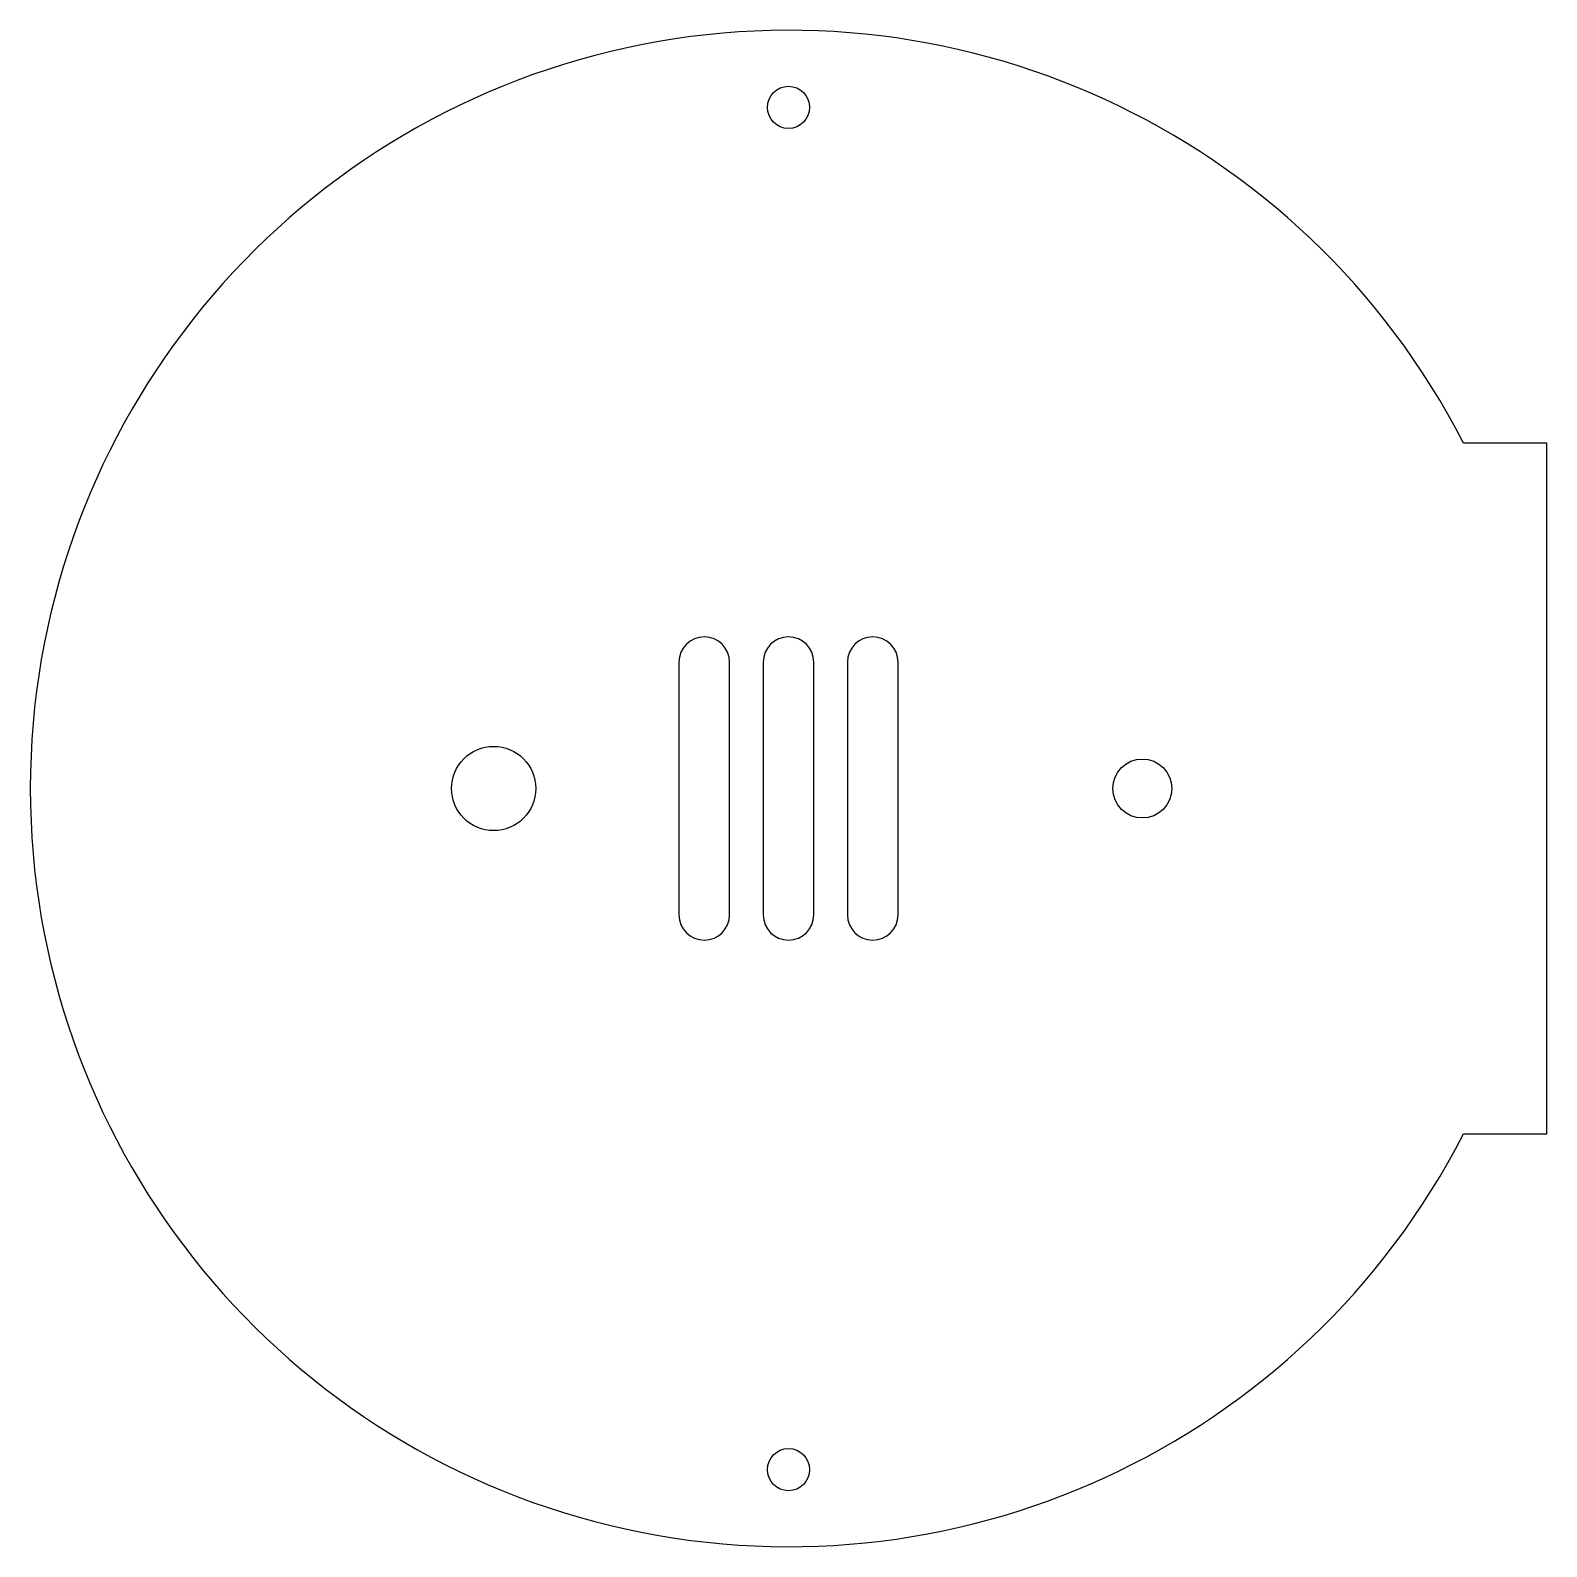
# Model space of a CAD drawing. Header units: millimetres. Extents: x -45 to 45, y -45 to 45.
import ezdxf

# ---------------------------------------------------------------- set-up
doc = ezdxf.new("R2010")
doc.units = ezdxf.units.MM

msp = doc.modelspace()

# ---------------------------------------------------------------- linework, layer by layer
at = {"color": 7, "linetype": 'Continuous', "lineweight": 25}
for p, q in [((45, 20.5), (40.059, 20.5)), ((45, -20.5), (45, 20.5)), ((-6.5, 7.5), (-6.5, -7.5)), ((-3.5, -7.5), (-3.5, 7.5)), ((-1.5, 7.5), (-1.5, -7.5)), ((1.5, -7.5), (1.5, 7.5)), ((3.5, 7.5), (3.5, -7.5)), ((6.5, -7.5), (6.5, 7.5)), ((40.059, -20.5), (45, -20.5))]:
    msp.add_line(p, q, dxfattribs=at)
for centre, radius in [((0, 40.427), 1.25), ((-17.5, 0), 2.5), ((21, 0), 1.75), ((0, -40.427), 1.25)]:
    msp.add_circle(centre, radius, dxfattribs=at)
for centre, radius, start, end in [((0, 0), 45, 27.10069, 332.89931), ((-5, 7.5), 1.5, 0, 180), ((0, 7.5), 1.5, 0, 180), ((5, 7.5), 1.5, 0, 180), ((-5, -7.5), 1.5, 180, 0), ((0, -7.5), 1.5, 180, 0), ((5, -7.5), 1.5, 180, 0)]:
    msp.add_arc(centre, radius, start, end, dxfattribs=at)

doc.saveas('drawing.dxf')
